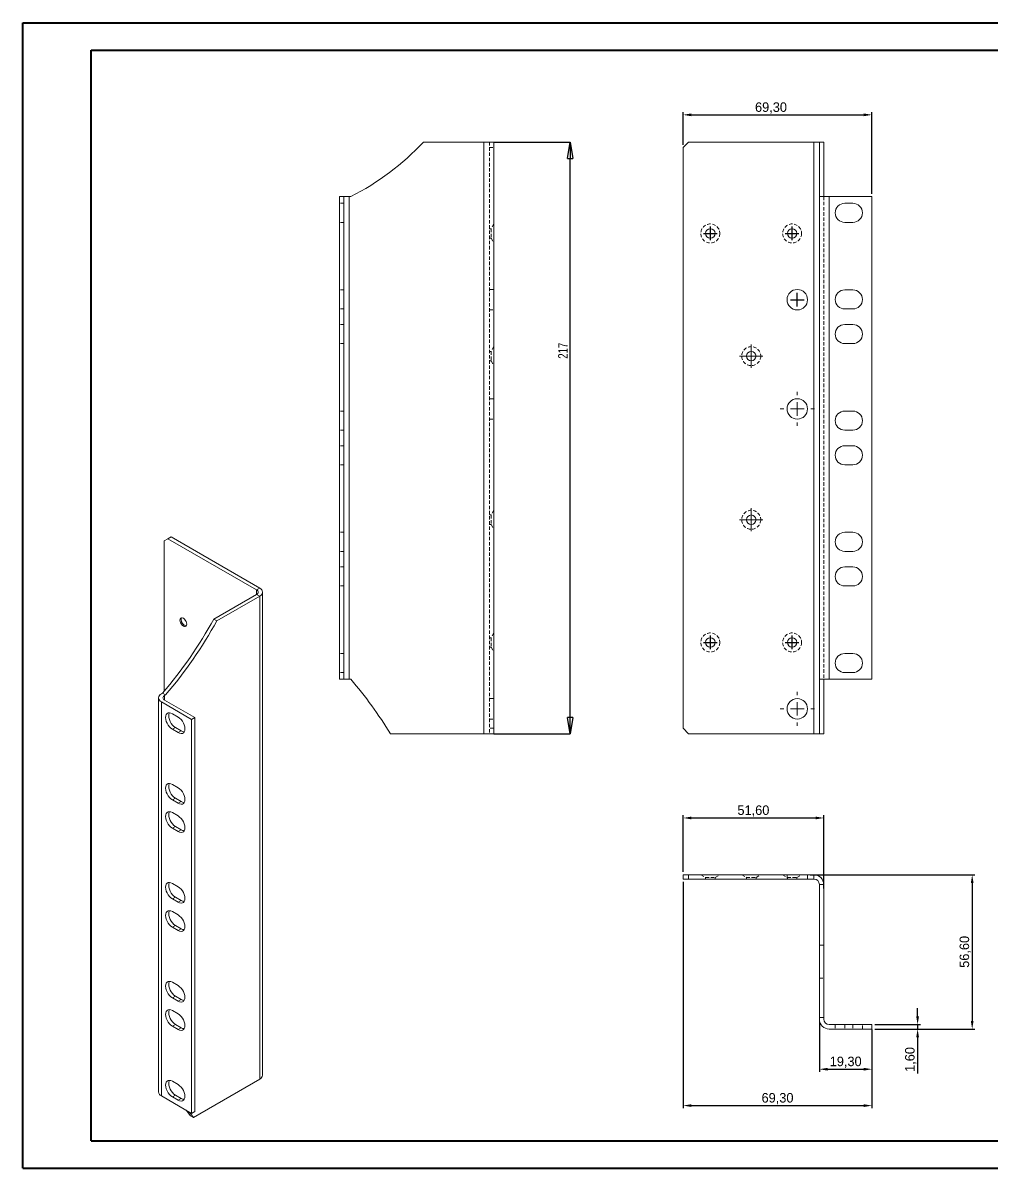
# Model space of a CAD drawing. Header units: millimetres. Extents: x 0 to 594, y 0 to 420.
# Drawn here: x 0.1 to 355.2, y 0.2 to 420.2 of the extents above; entities that cross this region are included whole.
import ezdxf

# ---------------------------------------------------------------- set-up
doc = ezdxf.new("R2010")
doc.units = ezdxf.units.MM
doc.header["$PDSIZE"] = -1
doc.linetypes.add('HIDDEN', pattern=[1.905, 1.27, -0.635])
doc.styles.add('SLDTEXTSTYLE0', font='TXT', dxfattribs={"width": 0.75})
doc.dimstyles.new('ISO-25', dxfattribs={"dimtxt": 2.5, "dimasz": 2.5, "dimexe": 1.25, "dimexo": 0.625, "dimtad": 1, "dimtxsty": 'Standard', "dimcen": 2.5, "dimadec": 0, "dimazin": 0, "dimtfac": 1, "dimtmove": 0, "dimatfit": 3, "dimfxl": 1, "dimarcsym": 0})
doc.dimstyles.new('SLDDIMSTYLE1', dxfattribs={"dimtxt": 3.5, "dimasz": 6, "dimexe": 0, "dimexo": 0.0625, "dimgap": 0.875, "dimtad": 1, "dimtoh": 1, "dimrnd": 1e-09, "dimzin": 12, "dimdsep": 46, "dimtxsty": 'SLDTEXTSTYLE0', "dimblk1": 'CLOSED', "dimblk2": 'CLOSED', "dimsah": 1, "dimcen": 0.09, "dimadec": 0, "dimazin": 0, "dimtfac": 1, "dimtofl": 0, "dimtmove": 0, "dimatfit": 3, "dimldrblk": 'CLOSED', "dimfxl": 1, "dimtolj": 1, "dimtzin": 12, "dimarcsym": 0})

# ---------------------------------------------------------------- blocks, each defined once
blk = doc.blocks.new('*D4')
at = {"color": 0, "lineweight": -2}
for p, q in [((242.25, 375.5), (242.25, 387.5)), ((245.25, 386.5), (308.55, 386.5)), ((311.55, 357.5), (311.55, 387.5))]:
    blk.add_line(p, q, dxfattribs=at)
at = {"color": 0}
for points in [[(245.25, 387), (245.25, 386), (242.25, 386.5)], [(308.55, 387), (308.55, 386), (311.55, 386.5)]]:
    blk.add_solid(points, dxfattribs=at)
at = {"layer": 'Defpoints', "color": 0}
for p in [(311.55, 386.5), (242.25, 374.5), (311.55, 356.5)]:
    blk.add_point(p, dxfattribs=at)
at = {"color": 0, "insert": (274.5, 391.08), "char_height": 3.5, "attachment_point": 2}
blk.add_mtext('69,30', dxfattribs=at)
blk = doc.blocks.new('SW_CENTERMARKSYMBOL_2')
at = {"color": 0, "linetype": 'Continuous', "lineweight": 0}
for p, q in [((0, 2.5), (0, 4.25)), ((-2.5, 0), (-4.25, 0)), ((0, 0), (-2.5, 0)), ((0, 0), (0, 2.5)), ((0, 0), (0, -2.5)), ((0, 0), (2.5, 0)), ((2.5, 0), (4.25, 0)), ((0, -2.5), (0, -4.25))]:
    blk.add_line(p, q, dxfattribs=at)
blk = doc.blocks.new('SW_CENTERMARKSYMBOL_3')
at = {"color": 0, "linetype": 'Continuous', "lineweight": 0}
for p, q in [((0, 2.5), (0, 4.25)), ((-2.5, 0), (-4.25, 0)), ((0, 0), (-2.5, 0)), ((0, 0), (0, 2.5)), ((0, 0), (0, -2.5)), ((0, 0), (2.5, 0)), ((2.5, 0), (4.25, 0)), ((0, -2.5), (0, -4.25))]:
    blk.add_line(p, q, dxfattribs=at)
blk = doc.blocks.new('SW_CENTERMARKSYMBOL_4')
at = {"color": 0, "linetype": 'Continuous', "lineweight": 0}
for p, q in [((0, 5), (0, 6.25)), ((-5, 0), (-6.25, 0)), ((0, 0), (-2.5, 0)), ((0, 0), (0, 2.5)), ((0, 0), (0, -2.5)), ((0, 0), (2.5, 0)), ((5, 0), (6.25, 0)), ((0, -5), (0, -6.25))]:
    blk.add_line(p, q, dxfattribs=at)
blk = doc.blocks.new('SW_CENTERMARKSYMBOL_5')
at = {"color": 0, "linetype": 'Continuous', "lineweight": 0}
for p, q in [((0, 5), (0, 6.25)), ((-5, 0), (-6.25, 0)), ((0, 0), (-2.5, 0)), ((0, 0), (0, 2.5)), ((0, 0), (0, -2.5)), ((0, 0), (2.5, 0)), ((5, 0), (6.25, 0)), ((0, -5), (0, -6.25))]:
    blk.add_line(p, q, dxfattribs=at)
blk = doc.blocks.new('_CLOSED')
at = {"color": 0, "linetype": 'ByBlock', "lineweight": -2}
for p, q in [((-1, 0.166667), (0, 0)), ((-1, 0.166667), (-1, -0.166667)), ((0, 0), (-1, -0.166667)), ((0, 0), (-1, 0))]:
    blk.add_line(p, q, dxfattribs=at)
blk = doc.blocks.new('*D11')
at = {"color": 0, "linetype": 'Continuous', "lineweight": -2}
for p, q in [((172.86, 376.5), (200.82, 376.5)), ((200.82, 165.5), (200.82, 370.5)), ((172.86, 159.5), (200.82, 159.5))]:
    blk.add_line(p, q, dxfattribs=at)
at = {"layer": 'Defpoints', "color": 0, "linetype": 'Continuous'}
for p in [(172.8, 376.5), (200.82, 376.5), (172.8, 159.5)]:
    blk.add_point(p, dxfattribs=at)
at = {"color": 0, "linetype": 'Continuous', "lineweight": -2, "xscale": 6, "yscale": 6, "zscale": 6}
for p, rotation in [((200.82, 376.5), 90), ((200.82, 159.5), 270)]:
    blk.add_blockref('_CLOSED', p, dxfattribs=dict(at, rotation=rotation))
at = {"color": 0, "linetype": 'Continuous', "lineweight": 0, "insert": (196.44, 299.99), "char_height": 3.5, "attachment_point": 2, "rotation": 90, "style": 'SLDTEXTSTYLE0'}
blk.add_mtext('\\A1;217', dxfattribs=at)
blk = doc.blocks.new('*D30')
at = {"color": 0, "lineweight": -2}
for p, q in [((242.25, 108.82), (242.25, 129.62)), ((245.25, 128.62), (290.85, 128.62)), ((293.85, 102.7), (293.85, 129.62))]:
    blk.add_line(p, q, dxfattribs=at)
at = {"color": 0}
for points in [[(245.25, 129.12), (245.25, 128.12), (242.25, 128.62)], [(290.85, 129.12), (290.85, 128.12), (293.85, 128.62)]]:
    blk.add_solid(points, dxfattribs=at)
at = {"layer": 'Defpoints', "color": 0}
for p in [(293.85, 128.62), (242.25, 107.82), (293.85, 101.7)]:
    blk.add_point(p, dxfattribs=at)
at = {"color": 0, "insert": (268.05, 131.16), "char_height": 3.5, "attachment_point": 5}
blk.add_mtext('51,60', dxfattribs=at)
blk = doc.blocks.new('*D31')
at = {"color": 0, "lineweight": -2}
for p, q in [((288.9, 107.82), (349.31, 107.82)), ((348.31, 104.82), (348.31, 54.22)), ((312.55, 51.22), (349.31, 51.22))]:
    blk.add_line(p, q, dxfattribs=at)
at = {"color": 0}
for points in [[(347.81, 104.82), (348.81, 104.82), (348.31, 107.82)], [(347.81, 54.22), (348.81, 54.22), (348.31, 51.22)]]:
    blk.add_solid(points, dxfattribs=at)
at = {"layer": 'Defpoints', "color": 0}
for p in [(287.9, 107.82), (311.55, 51.22), (348.31, 51.22)]:
    blk.add_point(p, dxfattribs=at)
at = {"color": 0, "insert": (345.76, 79.52), "char_height": 3.5, "attachment_point": 5, "rotation": 90}
blk.add_mtext('56,60', dxfattribs=at)
blk = doc.blocks.new('*D32')
at = {"color": 0, "lineweight": -2}
for p, q in [((242.25, 105.22), (242.25, 22.14)), ((311.55, 50.22), (311.55, 22.14)), ((245.25, 23.14), (308.55, 23.14))]:
    blk.add_line(p, q, dxfattribs=at)
at = {"color": 0}
for points in [[(245.25, 23.64), (245.25, 22.64), (242.25, 23.14)], [(308.55, 23.64), (308.55, 22.64), (311.55, 23.14)]]:
    blk.add_solid(points, dxfattribs=at)
at = {"layer": 'Defpoints', "color": 0}
for p in [(242.25, 106.22), (311.55, 51.22), (311.55, 23.14)]:
    blk.add_point(p, dxfattribs=at)
at = {"color": 0, "insert": (276.9, 25.68), "char_height": 3.5, "attachment_point": 5}
blk.add_mtext('69,30', dxfattribs=at)
blk = doc.blocks.new('*D33')
at = {"color": 0, "lineweight": -2}
for p, q in [((292.25, 53.82), (292.25, 35.48)), ((311.55, 51.02), (311.55, 35.48)), ((295.25, 36.48), (308.55, 36.48))]:
    blk.add_line(p, q, dxfattribs=at)
at = {"color": 0}
for points in [[(295.25, 36.98), (295.25, 35.98), (292.25, 36.48)], [(308.55, 36.98), (308.55, 35.98), (311.55, 36.48)]]:
    blk.add_solid(points, dxfattribs=at)
at = {"layer": 'Defpoints', "color": 0}
for p in [(292.25, 54.82), (311.55, 52.02), (311.55, 36.48)]:
    blk.add_point(p, dxfattribs=at)
at = {"color": 0, "insert": (301.9, 39.02), "char_height": 3.5, "attachment_point": 5}
blk.add_mtext('19,30', dxfattribs=at)
blk = doc.blocks.new('*D34')
at = {"color": 0, "lineweight": -2}
for p, q in [((328.29, 55.82), (328.29, 58.82)), ((312.55, 52.82), (329.29, 52.82)), ((312.55, 51.22), (329.29, 51.22)), ((328.29, 52.82), (328.29, 51.22)), ((328.29, 48.22), (328.29, 34.89))]:
    blk.add_line(p, q, dxfattribs=at)
at = {"color": 0}
for points in [[(327.79, 55.82), (328.79, 55.82), (328.29, 52.82)], [(327.79, 48.22), (328.79, 48.22), (328.29, 51.22)]]:
    blk.add_solid(points, dxfattribs=at)
at = {"layer": 'Defpoints', "color": 0}
for p in [(311.55, 52.82), (311.55, 51.22), (328.29, 51.22)]:
    blk.add_point(p, dxfattribs=at)
at = {"color": 0, "insert": (325.75, 40.05), "char_height": 3.5, "attachment_point": 5, "rotation": 90}
blk.add_mtext('1,60', dxfattribs=at)

msp = doc.modelspace()

# ---------------------------------------------------------------- linework, layer by layer
at = {"color": 7, "linetype": 'Continuous', "lineweight": 40}
for p, q in [((0.079, 0.215), (0.079, 420.215)), ((0.079, 420.215), (594.079, 420.215)), ((25.079, 10.215), (25.079, 410.215)), ((25.079, 410.215), (584.079, 410.215)), ((25.079, 10.215), (584.079, 10.215)), ((0.079, 0.215), (594.079, 0.215))]:
    msp.add_line(p, q, dxfattribs=at)
at = {"color": 7, "linetype": 'Continuous', "lineweight": 15}
for p, q in [((169.202, 376.5), (147.002, 376.5)), ((169.202, 376.5), (169.202, 159.5)), ((172.802, 376.5), (169.202, 376.5)), ((172.802, 376.5), (172.802, 159.5)), ((244.253, 376.5), (242.253, 374.5)), ((242.253, 374.5), (242.253, 161.5)), ((244.253, 376.5), (290.253, 376.5)), ((290.253, 376.5), (290.253, 159.5)), ((290.253, 376.5), (292.253, 376.5)), ((292.253, 376.5), (293.853, 376.5)), ((292.253, 356.5), (292.253, 376.5)), ((293.853, 356.5), (293.853, 376.5)), ((116.202, 356.5), (116.202, 179.5)), ((116.202, 356.5), (117.802, 356.5)), ((117.802, 356.5), (117.802, 179.5)), ((117.802, 356.5), (119.802, 356.5)), ((119.802, 356.5), (119.802, 179.5)), ((119.802, 356.5), (120.402, 356.5)), ((292.253, 356.5), (292.253, 179.5)), ((295.853, 356.5), (292.253, 356.5)), ((295.853, 356.5), (295.853, 179.5)), ((311.553, 356.5), (295.853, 356.5)), ((304.553, 354.05), (301.553, 354.05)), ((311.553, 356.5), (311.553, 179.5)), ((301.553, 347.05), (304.553, 347.05)), ((304.553, 322.3), (301.553, 322.3)), ((301.553, 315.3), (304.553, 315.3)), ((304.553, 309.6), (301.553, 309.6)), ((301.553, 302.6), (304.553, 302.6)), ((304.553, 277.85), (301.553, 277.85)), ((301.553, 270.85), (304.553, 270.85)), ((304.553, 265.15), (301.553, 265.15)), ((301.553, 258.15), (304.553, 258.15)), ((53.279, 231.043), (51.865, 230.226)), ((54.41, 231.696), (53.279, 231.043)), ((53.279, 231.043), (85.806, 212.265)), ((54.41, 231.696), (86.937, 212.919)), ((304.553, 233.4), (301.553, 233.4)), ((51.865, 230.226), (51.865, 175.047)), ((301.553, 226.4), (304.553, 226.4)), ((304.553, 220.7), (301.553, 220.7)), ((85.806, 210.633), (70.108, 201.57)), ((85.806, 212.265), (86.937, 212.919)), ((85.806, 212.265), (85.806, 210.633)), ((86.937, 209.979), (85.806, 210.633)), ((87.992, 34.26), (87.992, 211.449)), ((301.553, 213.7), (304.553, 213.7)), ((86.937, 209.979), (71.239, 200.917)), ((86.937, 209.979), (86.937, 32.79)), ((70.108, 201.57), (71.239, 200.917)), ((304.553, 188.95), (301.553, 188.95)), ((301.553, 181.95), (304.553, 181.95)), ((117.802, 179.5), (116.202, 179.5)), ((119.802, 179.5), (117.802, 179.5)), ((120.402, 179.5), (119.802, 179.5)), ((292.253, 179.5), (295.853, 179.5)), ((292.253, 159.5), (292.253, 179.5)), ((293.853, 159.5), (293.853, 179.5)), ((295.853, 179.5), (311.553, 179.5)), ((49.82, 172.667), (49.82, 28.139)), ((50.875, 174.137), (51.299, 174.381)), ((51.299, 174.381), (52.43, 173.728)), ((52.006, 173.483), (52.43, 173.728)), ((52.006, 173.483), (52.006, 171.851)), ((61.976, 164.789), (50.875, 171.197)), ((50.875, 171.197), (50.875, 26.67)), ((63.108, 165.442), (52.006, 171.851)), ((57.027, 165.646), (54.905, 166.87)), ((61.976, 164.789), (63.108, 165.442)), ((61.976, 164.789), (61.976, 20.261)), ((63.108, 165.442), (63.108, 20.914)), ((56.037, 161.807), (54.905, 161.154)), ((54.905, 161.154), (57.027, 159.93)), ((56.037, 161.807), (58.158, 160.583)), ((58.158, 160.583), (57.027, 159.93)), ((242.253, 161.5), (244.253, 159.5)), ((169.202, 159.5), (134.902, 159.5)), ((172.802, 159.5), (169.202, 159.5)), ((244.253, 159.5), (290.253, 159.5)), ((290.253, 159.5), (292.253, 159.5)), ((292.253, 159.5), (293.853, 159.5)), ((57.027, 139.72), (54.905, 140.945)), ((56.037, 135.882), (54.905, 135.229)), ((54.905, 135.229), (57.027, 134.005)), ((56.037, 135.882), (58.158, 134.658)), ((58.158, 134.658), (57.027, 134.005)), ((57.027, 129.35), (54.905, 130.575)), ((56.037, 125.512), (54.905, 124.859)), ((54.905, 124.859), (57.027, 123.635)), ((56.037, 125.512), (58.158, 124.288)), ((58.158, 124.288), (57.027, 123.635)), ((242.253, 106.219), (242.253, 107.819)), ((242.253, 107.819), (244.253, 107.819)), ((244.253, 106.219), (242.253, 106.219)), ((244.253, 107.819), (244.253, 106.219)), ((244.253, 107.819), (290.253, 107.819)), ((244.253, 106.219), (290.253, 106.219)), ((290.253, 106.219), (290.253, 107.819)), ((57.027, 103.425), (54.905, 104.65)), ((293.853, 104.219), (292.253, 104.219)), ((292.253, 104.219), (292.253, 82.019)), ((293.853, 104.219), (293.853, 82.019)), ((56.037, 99.587), (54.905, 98.934)), ((54.905, 98.934), (57.027, 97.709)), ((56.037, 99.587), (58.158, 98.362)), ((58.158, 98.362), (57.027, 97.709)), ((57.027, 93.055), (54.905, 94.28)), ((56.037, 89.217), (54.905, 88.564)), ((54.905, 88.564), (57.027, 87.339)), ((56.037, 89.217), (58.158, 87.992)), ((58.158, 87.992), (57.027, 87.339)), ((292.253, 82.019), (293.853, 82.019)), ((292.253, 55.419), (292.253, 82.019)), ((293.853, 55.419), (293.853, 82.019)), ((57.027, 67.13), (54.905, 68.354)), ((56.037, 63.292), (54.905, 62.639)), ((56.037, 63.292), (58.158, 62.067)), ((54.905, 62.639), (57.027, 61.414)), ((58.158, 62.067), (57.027, 61.414)), ((57.027, 56.76), (54.905, 57.984)), ((292.253, 55.419), (293.853, 55.419)), ((292.253, 54.819), (292.253, 55.419)), ((293.853, 54.819), (293.853, 55.419)), ((56.037, 52.922), (54.905, 52.269)), ((54.905, 52.269), (57.027, 51.044)), ((56.037, 52.922), (58.158, 51.697)), ((58.158, 51.697), (57.027, 51.044)), ((311.553, 52.819), (295.853, 52.819)), ((311.553, 51.219), (295.853, 51.219)), ((311.553, 51.219), (311.553, 52.819)), ((57.027, 30.835), (54.905, 32.059)), ((86.937, 32.79), (62.683, 18.789)), ((50.875, 26.67), (61.976, 20.261)), ((56.037, 26.997), (54.905, 26.343)), ((54.905, 26.343), (57.027, 25.119)), ((56.037, 26.997), (58.158, 25.772)), ((58.158, 25.772), (57.027, 25.119)), ((61.552, 19.442), (62.683, 18.789)), ((63.108, 20.914), (61.976, 20.261))]:
    msp.add_line(p, q, dxfattribs=at)
at = {"color": 7, "linetype": 'HIDDEN', "lineweight": 0}
for p, q in [((171.202, 376.5), (171.202, 159.5)), ((171.202, 374.5), (172.802, 374.5)), ((117.802, 354.05), (116.202, 354.05)), ((293.853, 356.5), (293.853, 179.5)), ((117.802, 347.05), (116.202, 347.05)), ((171.802, 344.75), (171.202, 344.75)), ((172.802, 346.482), (171.802, 344.75)), ((171.802, 344.75), (171.802, 341.25)), ((171.202, 341.25), (171.802, 341.25)), ((171.802, 341.25), (172.802, 339.518)), ((117.802, 322.3), (116.202, 322.3)), ((172.802, 322.45), (171.202, 322.45)), ((117.802, 315.3), (116.202, 315.3)), ((171.202, 314.95), (172.802, 314.95)), ((117.802, 309.6), (116.202, 309.6)), ((117.802, 302.6), (116.202, 302.6)), ((171.802, 299.75), (171.202, 299.75)), ((172.802, 301.482), (171.802, 299.75)), ((171.802, 299.75), (171.802, 296.25)), ((171.202, 296.25), (171.802, 296.25)), ((171.802, 296.25), (172.802, 294.518)), ((172.802, 282.4), (171.202, 282.4)), ((117.802, 277.85), (116.202, 277.85)), ((171.202, 274.9), (172.802, 274.9)), ((117.802, 270.85), (116.202, 270.85)), ((117.802, 265.15), (116.202, 265.15)), ((117.802, 258.15), (116.202, 258.15)), ((171.802, 239.75), (171.202, 239.75)), ((172.802, 241.482), (171.802, 239.75)), ((171.802, 239.75), (171.802, 236.25)), ((171.202, 236.25), (171.802, 236.25)), ((171.802, 236.25), (172.802, 234.518)), ((117.802, 233.4), (116.202, 233.4)), ((117.802, 226.4), (116.202, 226.4)), ((117.802, 220.7), (116.202, 220.7)), ((117.802, 213.7), (116.202, 213.7)), ((171.802, 194.75), (171.202, 194.75)), ((172.802, 196.482), (171.802, 194.75)), ((171.802, 194.75), (171.802, 191.25)), ((171.202, 191.25), (171.802, 191.25)), ((171.802, 191.25), (172.802, 189.518)), ((117.802, 188.95), (116.202, 188.95)), ((117.802, 181.95), (116.202, 181.95)), ((172.802, 172.4), (171.202, 172.4)), ((171.202, 164.9), (172.802, 164.9)), ((172.802, 161.5), (171.202, 161.5)), ((248.771, 107.819), (250.503, 106.819)), ((250.503, 106.819), (254.003, 106.819)), ((250.503, 106.819), (250.503, 106.219)), ((254.003, 106.819), (255.735, 107.819)), ((254.003, 106.219), (254.003, 106.819)), ((263.771, 107.819), (265.503, 106.819)), ((265.503, 106.819), (269.003, 106.819)), ((265.503, 106.819), (265.503, 106.219)), ((269.003, 106.819), (270.735, 107.819)), ((269.003, 106.219), (269.003, 106.819)), ((278.771, 107.819), (280.503, 106.819)), ((280.403, 107.819), (280.403, 106.219)), ((280.503, 106.819), (284.003, 106.819)), ((280.503, 106.819), (280.503, 106.219)), ((284.003, 106.819), (285.735, 107.819)), ((284.003, 106.219), (284.003, 106.819)), ((287.903, 106.219), (287.903, 107.819)), ((292.253, 69.919), (293.853, 69.919)), ((298.053, 52.819), (298.053, 51.219)), ((301.553, 52.819), (301.553, 51.219)), ((304.553, 52.819), (304.553, 51.219)), ((308.053, 51.219), (308.053, 52.819))]:
    msp.add_line(p, q, dxfattribs=at)
at = {"color": 1}
for p, q in [((252.253, 340.5), (252.253, 345.5)), ((282.253, 340.5), (282.253, 345.5)), ((249.753, 343), (254.753, 343)), ((279.753, 343), (284.753, 343)), ((284.153, 316.2), (284.153, 321.2)), ((281.653, 318.7), (286.653, 318.7)), ((252.253, 190.5), (252.253, 195.5)), ((282.253, 190.5), (282.253, 195.5)), ((249.753, 193), (254.753, 193)), ((279.753, 193), (284.753, 193))]:
    msp.add_line(p, q, dxfattribs=at)
at = {"color": 7, "linetype": 'Continuous', "lineweight": 15, "flags": 128}
for points in [[(60.173, 199.709), (60.113, 200.185), (59.937, 200.685), (59.663, 201.159), (59.318, 201.561), (58.936, 201.852), (58.553, 202.003), (58.208, 201.999), (57.935, 201.841), (57.759, 201.544), (57.698, 201.137), (57.759, 200.661), (57.935, 200.161), (58.208, 199.687), (58.553, 199.285), (58.936, 198.994), (59.318, 198.843), (59.663, 198.847), (59.937, 199.005), (60.113, 199.302), (60.173, 199.709)], [(58.123, 201.382), (58.183, 201.789), (58.299, 202.016)], [(54.905, 166.87), (54.355, 167.116), (53.831, 167.207), (53.362, 167.137), (52.97, 166.911), (52.675, 166.539), (52.492, 166.041), (52.43, 165.441), (52.492, 164.769), (52.675, 164.059), (52.97, 163.347), (53.362, 162.669), (53.831, 162.057), (54.355, 161.544), (54.905, 161.154)], [(53.815, 167.207), (53.807, 167.193), (53.624, 166.694), (53.562, 166.094), (53.624, 165.422), (53.807, 164.713), (54.102, 164.001), (54.494, 163.322), (54.963, 162.71), (55.486, 162.197), (56.037, 161.807)], [(57.027, 159.93), (57.577, 159.683), (58.1, 159.593), (58.57, 159.662), (58.961, 159.889), (59.256, 160.26), (59.439, 160.759), (59.501, 161.359), (59.439, 162.031), (59.256, 162.74), (58.961, 163.452), (58.57, 164.131), (58.1, 164.743), (57.577, 165.256), (57.027, 165.646)], [(54.905, 140.945), (54.355, 141.191), (53.831, 141.282), (53.362, 141.212), (52.97, 140.986), (52.675, 140.614), (52.492, 140.116), (52.43, 139.516), (52.492, 138.844), (52.675, 138.134), (52.97, 137.422), (53.362, 136.743), (53.831, 136.132), (54.355, 135.619), (54.905, 135.229)], [(53.815, 141.282), (53.807, 141.267), (53.624, 140.769), (53.562, 140.169), (53.624, 139.497), (53.807, 138.787), (54.102, 138.075), (54.494, 137.397), (54.963, 136.785), (55.486, 136.272), (56.037, 135.882)], [(57.027, 134.005), (57.577, 133.758), (58.1, 133.668), (58.57, 133.737), (58.961, 133.964), (59.256, 134.335), (59.439, 134.834), (59.501, 135.434), (59.439, 136.106), (59.256, 136.815), (58.961, 137.527), (58.57, 138.206), (58.1, 138.817), (57.577, 139.331), (57.027, 139.72)], [(54.905, 130.575), (54.355, 130.821), (53.831, 130.912), (53.362, 130.842), (52.97, 130.616), (52.675, 130.244), (52.492, 129.746), (52.43, 129.146), (52.492, 128.474), (52.675, 127.764), (52.97, 127.052), (53.362, 126.373), (53.831, 125.762), (54.355, 125.249), (54.905, 124.859)], [(53.815, 130.912), (53.807, 130.897), (53.624, 130.399), (53.562, 129.799), (53.624, 129.127), (53.807, 128.417), (54.102, 127.705), (54.494, 127.027), (54.963, 126.415), (55.486, 125.902), (56.037, 125.512)], [(57.027, 123.635), (57.577, 123.388), (58.1, 123.298), (58.57, 123.367), (58.961, 123.594), (59.256, 123.965), (59.439, 124.464), (59.501, 125.064), (59.439, 125.735), (59.256, 126.445), (58.961, 127.157), (58.57, 127.836), (58.1, 128.447), (57.577, 128.961), (57.027, 129.35)], [(54.905, 104.65), (54.355, 104.896), (53.831, 104.987), (53.362, 104.917), (52.97, 104.691), (52.675, 104.319), (52.492, 103.821), (52.43, 103.221), (52.492, 102.549), (52.675, 101.839), (52.97, 101.127), (53.362, 100.448), (53.831, 99.837), (54.355, 99.324), (54.905, 98.934)], [(53.815, 104.987), (53.807, 104.972), (53.624, 104.474), (53.562, 103.874), (53.624, 103.202), (53.807, 102.492), (54.102, 101.78), (54.494, 101.101), (54.963, 100.49), (55.486, 99.977), (56.037, 99.587)], [(57.027, 97.709), (57.577, 97.463), (58.1, 97.372), (58.57, 97.442), (58.961, 97.668), (59.256, 98.04), (59.439, 98.538), (59.501, 99.139), (59.439, 99.81), (59.256, 100.52), (58.961, 101.232), (58.57, 101.911), (58.1, 102.522), (57.577, 103.036), (57.027, 103.425)], [(54.905, 94.28), (54.355, 94.526), (53.831, 94.617), (53.362, 94.547), (52.97, 94.321), (52.675, 93.949), (52.492, 93.451), (52.43, 92.85), (52.492, 92.179), (52.675, 91.469), (52.97, 90.757), (53.362, 90.078), (53.831, 89.467), (54.355, 88.953), (54.905, 88.564)], [(53.815, 94.617), (53.807, 94.602), (53.624, 94.104), (53.562, 93.504), (53.624, 92.832), (53.807, 92.122), (54.102, 91.41), (54.494, 90.731), (54.963, 90.12), (55.486, 89.607), (56.037, 89.217)], [(57.027, 87.339), (57.577, 87.093), (58.1, 87.002), (58.57, 87.072), (58.961, 87.298), (59.256, 87.67), (59.439, 88.168), (59.501, 88.768), (59.439, 89.44), (59.256, 90.15), (58.961, 90.862), (58.57, 91.541), (58.1, 92.152), (57.577, 92.665), (57.027, 93.055)], [(54.905, 68.354), (54.355, 68.601), (53.831, 68.691), (53.362, 68.622), (52.97, 68.395), (52.675, 68.024), (52.492, 67.525), (52.43, 66.925), (52.492, 66.254), (52.675, 65.544), (52.97, 64.832), (53.362, 64.153), (53.831, 63.542), (54.355, 63.028), (54.905, 62.639)], [(53.815, 68.692), (53.807, 68.677), (53.624, 68.179), (53.562, 67.578), (53.624, 66.907), (53.807, 66.197), (54.102, 65.485), (54.494, 64.806), (54.963, 64.195), (55.486, 63.681), (56.037, 63.292)], [(57.027, 61.414), (57.577, 61.168), (58.1, 61.077), (58.57, 61.147), (58.961, 61.373), (59.256, 61.745), (59.439, 62.243), (59.501, 62.843), (59.439, 63.515), (59.256, 64.225), (58.961, 64.937), (58.57, 65.616), (58.1, 66.227), (57.577, 66.74), (57.027, 67.13)], [(54.905, 57.984), (54.355, 58.231), (53.831, 58.321), (53.362, 58.252), (52.97, 58.025), (52.675, 57.654), (52.492, 57.155), (52.43, 56.555), (52.492, 55.883), (52.675, 55.174), (52.97, 54.462), (53.362, 53.783), (53.831, 53.172), (54.355, 52.658), (54.905, 52.269)], [(53.815, 58.322), (53.807, 58.307), (53.624, 57.808), (53.562, 57.208), (53.624, 56.537), (53.807, 55.827), (54.102, 55.115), (54.494, 54.436), (54.963, 53.825), (55.486, 53.311), (56.037, 52.922)], [(57.027, 51.044), (57.577, 50.798), (58.1, 50.707), (58.57, 50.777), (58.961, 51.003), (59.256, 51.375), (59.439, 51.873), (59.501, 52.473), (59.439, 53.145), (59.256, 53.855), (58.961, 54.567), (58.57, 55.246), (58.1, 55.857), (57.577, 56.37), (57.027, 56.76)], [(54.905, 32.059), (54.355, 32.306), (53.831, 32.396), (53.362, 32.327), (52.97, 32.1), (52.675, 31.729), (52.492, 31.23), (52.43, 30.63), (52.492, 29.958), (52.675, 29.249), (52.97, 28.537), (53.362, 27.858), (53.831, 27.246), (54.355, 26.733), (54.905, 26.343)], [(53.815, 32.396), (53.807, 32.382), (53.624, 31.883), (53.562, 31.283), (53.624, 30.611), (53.807, 29.902), (54.102, 29.19), (54.494, 28.511), (54.963, 27.9), (55.486, 27.386), (56.037, 26.997)], [(57.027, 25.119), (57.577, 24.873), (58.1, 24.782), (58.57, 24.852), (58.961, 25.078), (59.256, 25.45), (59.439, 25.948), (59.501, 26.548), (59.439, 27.22), (59.256, 27.93), (58.961, 28.642), (58.57, 29.32), (58.1, 29.932), (57.577, 30.445), (57.027, 30.835)], [(61.552, 19.442), (60.392, 20.911), (59.975, 21.416)], [(62.683, 18.789), (61.523, 20.258), (61.106, 20.763)]]:
    msp.add_lwpolyline(points, dxfattribs=at)
at = {"color": 7, "linetype": 'HIDDEN', "lineweight": 0}
for centre in [(252.253, 343), (282.253, 343), (267.253, 298), (267.253, 238), (252.253, 193), (282.253, 193)]:
    msp.add_circle(centre, 3.482, dxfattribs=at)
at = {"color": 7, "linetype": 'Continuous', "lineweight": 15}
for centre, radius in [((252.253, 343), 1.75), ((282.253, 343), 1.75), ((284.153, 318.7), 3.75), ((267.253, 298), 1.75), ((284.153, 278.65), 3.75), ((267.253, 238), 1.75), ((252.253, 193), 1.75), ((282.253, 193), 1.75), ((284.153, 168.65), 3.75)]:
    msp.add_circle(centre, radius, dxfattribs=at)
for centre, radius, start, end in [((75.663, 443.692), 98, 297.1628, 316.71472), ((301.553, 350.55), 3.5, 90, 270), ((304.553, 350.55), 3.5, 270, 90), ((301.553, 318.8), 3.5, 90, 270), ((304.553, 318.8), 3.5, 270, 90), ((301.553, 306.1), 3.5, 90, 270), ((304.553, 306.1), 3.5, 270, 90), ((301.553, 274.35), 3.5, 90, 270), ((304.553, 274.35), 3.5, 270, 90), ((301.553, 261.65), 3.5, 90, 270), ((304.553, 261.65), 3.5, 270, 90), ((301.553, 229.9), 3.5, 90, 270), ((304.553, 229.9), 3.5, 270, 90), ((301.553, 217.2), 3.5, 90, 270), ((304.553, 217.2), 3.5, 270, 90), ((85.496, 211.449), 0.873, 290.78342, 69.21658), ((86.379, 211.449), 1.572, 290.78342, 69.21658), ((-74.694, 281.642), 165.466, 319.59145, 331.05855), ((-73.562, 280.989), 165.466, 319.59145, 331.05855), ((60.422, 201.335), 2.299, 178.82056, 259.35335), ((301.553, 185.45), 3.5, 90, 270), ((304.553, 185.45), 3.5, 270, 90), ((-1.499, 75.866), 160, 31.51461, 40.36961), ((51.432, 172.667), 1.572, 110.78342, 249.21658), ((52.316, 172.667), 0.873, 110.78342, 249.21658), ((59.313, 162.386), 2.141, 237.35881, 268.27477), ((59.313, 136.46), 2.141, 237.35881, 268.27477), ((59.313, 126.09), 2.141, 237.35881, 268.27477), ((290.253, 104.219), 3.6, 0, 90), ((290.253, 104.219), 2, 0, 90), ((59.313, 100.165), 2.141, 237.35881, 268.27477), ((59.313, 89.795), 2.141, 237.35881, 268.27477), ((59.313, 63.87), 2.141, 237.35881, 268.27477), ((295.853, 54.819), 3.6, 180, 270), ((295.853, 54.819), 2, 180, 270), ((59.313, 53.5), 2.141, 237.35881, 268.27477), ((86.19, 34.439), 1.811, 294.37466, 354.3052), ((51.622, 28.319), 1.811, 185.6948, 245.62534), ((59.313, 27.575), 2.141, 237.35881, 268.27477)]:
    msp.add_arc(centre, radius, start, end, dxfattribs=at)

# ---------------------------------------------------------------- block references
at = {"color": 1, "linetype": 'Continuous', "lineweight": 0}
for name, p in [('SW_CENTERMARKSYMBOL_2', (267.253, 298)), ('SW_CENTERMARKSYMBOL_4', (284.153, 278.65)), ('SW_CENTERMARKSYMBOL_3', (267.253, 238)), ('SW_CENTERMARKSYMBOL_5', (284.153, 168.65))]:
    msp.add_blockref(name, p, dxfattribs=at)

# ---------------------------------------------------------------- dimensions: what is measured, and where the dimension line sits
dim = msp.add_linear_dim(base=(311.553, 386.5), p1=(242.253, 374.5), p2=(311.553, 356.5), dimstyle='ISO-25', override={"dimtxt": 3.5, "dimasz": 3, "dimexe": 1, "dimexo": 1, "dimgap": 0.5, "dimzin": 0, "dimadec": 2, "dimtzin": 0})
dim.commit()
dim.dimension.update_dxf_attribs({"geometry": '*D4', "text_midpoint": (274.502, 386.5), "dimtype": 160})
at = {"color": 7, "linetype": 'Continuous', "lineweight": 0}
dim = msp.add_linear_dim(base=(200.816, 376.5), p1=(172.802, 159.5), p2=(172.802, 376.5), angle=90, dimstyle='SLDDIMSTYLE1', dxfattribs=at)
dim.commit()
dim.dimension.update_dxf_attribs({"geometry": '*D11', "text_midpoint": (200.816, 299.989), "dimtype": 160})
for base, p1, p2, picture, middle in [((293.853, 128.622), (242.253, 107.819), (293.853, 101.703), '*D30', (268.053, 131.164)), ((311.553, 23.141), (242.253, 106.219), (311.553, 51.219), '*D32', (276.903, 25.683)), ((311.553, 36.481), (292.253, 54.819), (311.553, 52.019), '*D33', (301.903, 39.022))]:
    dim = msp.add_linear_dim(base=base, p1=p1, p2=p2, dimstyle='ISO-25', override={"dimtxt": 3.5, "dimasz": 3, "dimexe": 1, "dimexo": 1, "dimgap": 0.5, "dimzin": 0, "dimadec": 2, "dimtzin": 0})
    dim.commit()
    dim.dimension.update_dxf_attribs({"geometry": picture, "text_midpoint": middle})
for base, p1, picture, middle in [((348.305, 51.219), (287.903, 107.819), '*D31', (345.764, 79.519)), ((328.29, 51.219), (311.553, 52.819), '*D34', (325.748, 40.053))]:
    dim = msp.add_linear_dim(base=base, p1=p1, p2=(311.553, 51.219), angle=90, dimstyle='ISO-25', override={"dimtxt": 3.5, "dimasz": 3, "dimexe": 1, "dimexo": 1, "dimgap": 0.5, "dimzin": 0, "dimadec": 2, "dimtzin": 0})
    dim.commit()
    dim.dimension.update_dxf_attribs({"geometry": picture, "text_midpoint": middle})

doc.saveas('drawing.dxf')
